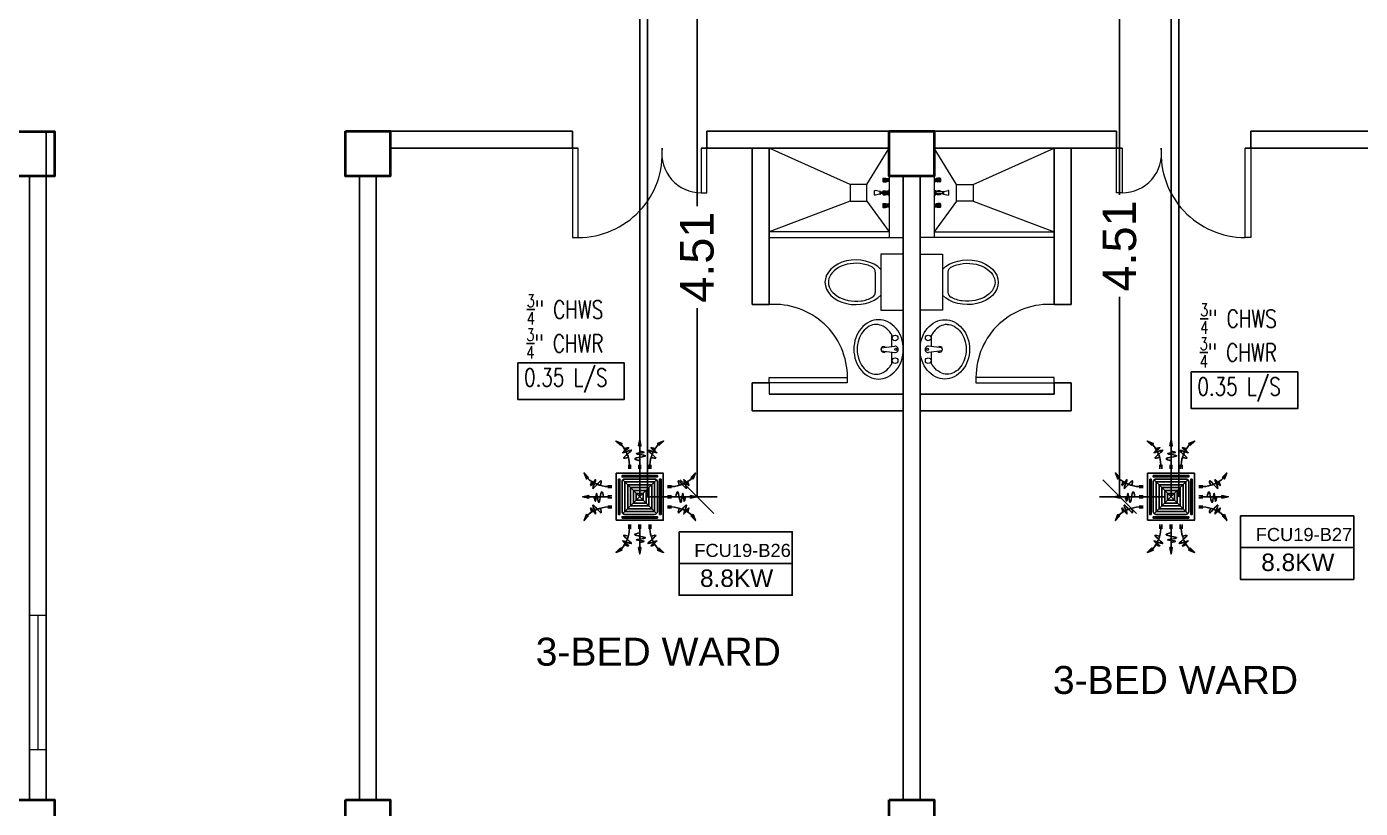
# Model space of a CAD drawing. Header units: millimetres. Extents: x 5 to 430, y 3 to 339.
# Drawn here: x 258.31 to 270.23, y 203.62 to 210.61 of the extents above; entities that cross this region are included whole.
import ezdxf

# ---------------------------------------------------------------- set-up
doc = ezdxf.new("R2010")
doc.units = ezdxf.units.MM
doc.header["$MEASUREMENT"] = 0
for name, color, linetype in [('AIR', 7, 'Continuous'), ('fcu line', 7, 'Continuous'), ('fcu return', 7, 'Continuous'), ('label', 7, 'Continuous'), ('Legends', 7, 'Continuous'), ('pipe label', 7, 'Continuous')]:
    doc.layers.add(name, color=color, linetype=linetype)
doc.styles.add('Arch-Dim', font='simplex.shx', dxfattribs={"width": 0.75})
doc.styles.get("Standard").update_dxf_attribs({"font": 'arial.ttf'})
doc.styles.add('SWISSLT175', font='swissl.ttf', dxfattribs={"height": 0.175})
doc.dimstyles.new('Copy of dimension', dxfattribs={"dimtxt": 0.3, "dimasz": 0.3, "dimexe": 0.18, "dimexo": 0.0625, "dimgap": 0.09, "dimtad": 0, "dimzin": 0, "dimdsep": 46, "dimtxsty": 'Standard', "dimblk": 'OBLIQUE', "dimcen": 0.09, "dimclrd": 256, "dimclre": 256, "dimclrt": 256, "dimadec": 0, "dimazin": 0, "dimtfac": 1, "dimtofl": 0, "dimtmove": 0, "dimatfit": 3, "dimldrblk": 'OBLIQUE', "dimfxl": 1, "dimtolj": 1, "dimtzin": 0, "dimarcsym": 0})

# ---------------------------------------------------------------- blocks, each defined once
blk = doc.blocks.new('FCU-13000P (CASSETTE SPLIT)')
at = {"layer": 'AIR', "ltscale": 3}
for p, q in [((0, 0.523), (0, 1)), ((-0.193, 0.558), (-0.193, 0.487)), ((-0.162, 0.558), (-0.162, 0.487)), ((-0.016, 0.558), (-0.016, 0.487)), ((0.016, 0.558), (0.016, 0.487)), ((0.162, 0.558), (0.162, 0.487)), ((0.193, 0.558), (0.193, 0.487)), ((-0.523, 0), (-1, 0)), ((-0.558, 0.193), (-0.487, 0.193)), ((-0.558, 0.162), (-0.487, 0.162)), ((-0.558, 0.016), (-0.487, 0.016)), ((0.558, 0.193), (0.487, 0.193)), ((0.558, 0.162), (0.487, 0.162)), ((0.558, 0.016), (0.487, 0.016)), ((0.523, 0), (1, 0)), ((-0.558, -0.016), (-0.487, -0.016)), ((-0.558, -0.162), (-0.487, -0.162)), ((-0.558, -0.193), (-0.487, -0.193)), ((0.558, -0.016), (0.487, -0.016)), ((0.558, -0.162), (0.487, -0.162)), ((0.558, -0.193), (0.487, -0.193)), ((-0.193, -0.558), (-0.193, -0.487)), ((-0.162, -0.558), (-0.162, -0.487)), ((-0.016, -0.558), (-0.016, -0.487)), ((0, -0.523), (0, -1)), ((0.016, -0.558), (0.016, -0.487)), ((0.162, -0.558), (0.162, -0.487)), ((0.193, -0.558), (0.193, -0.487))]:
    blk.add_line(p, q, dxfattribs=at)
at = {"layer": 'AIR'}
for p, q in [((0.295, -0.295), (-0.295, 0.295)), ((0.295, 0.295), (-0.295, -0.295))]:
    blk.add_line(p, q, dxfattribs=at)
at = {"layer": 'AIR', "ltscale": 3}
for points in [[(-0.335, 0.895), (-0.311, 0.932), (-0.416, 0.973)], [(-0.022, 0.89), (0.022, 0.89), (0, 1)], [(0.335, 0.895), (0.311, 0.932), (0.416, 0.973)], [(-0.895, 0.335), (-0.932, 0.311), (-0.973, 0.416)], [(0.895, 0.335), (0.932, 0.311), (0.973, 0.416)], [(-0.89, 0.022), (-0.89, -0.022), (-1, 0)], [(0.89, 0.022), (0.89, -0.022), (1, 0)], [(-0.895, -0.335), (-0.932, -0.311), (-0.973, -0.416)], [(0.895, -0.335), (0.932, -0.311), (0.973, -0.416)], [(-0.335, -0.895), (-0.311, -0.932), (-0.416, -0.973)], [(-0.022, -0.89), (0.022, -0.89), (0, -1)], [(0.335, -0.895), (0.311, -0.932), (0.416, -0.973)]]:
    blk.add_lwpolyline(points, close=True, dxfattribs=at)
at = {"layer": 'AIR'}
for points in [[(-0.323, 0.914, -0.171809), (-0.178, 0.558), (-0.178, 0.522)], [(0.323, 0.914, 0.171809), (0.178, 0.558), (0.178, 0.522)], [(-0.914, 0.323, 0.171809), (-0.558, 0.178), (-0.522, 0.178)], [(0.914, 0.323, -0.171809), (0.558, 0.178), (0.522, 0.178)], [(-0.914, -0.323, -0.171809), (-0.558, -0.178), (-0.522, -0.178)], [(0.914, -0.323, 0.171809), (0.558, -0.178), (0.522, -0.178)], [(-0.323, -0.914, 0.171809), (-0.178, -0.558), (-0.178, -0.522)], [(0.323, -0.914, -0.171809), (0.178, -0.558), (0.178, -0.522)]]:
    blk.add_lwpolyline(points, format="xyb", dxfattribs=at)
for points in [[(-0.41, -0.41), (0.41, -0.41), (0.41, 0.41), (-0.41, 0.41)], [(-0.373, 0.31), (-0.348, 0.31), (-0.348, -0.31), (-0.373, -0.31)], [(-0.31, 0.372), (0.31, 0.372), (0.31, 0.348), (-0.31, 0.348)], [(-0.26, -0.26), (0.26, -0.26), (0.26, 0.26), (-0.26, 0.26)], [(0.372, 0.31), (0.348, 0.31), (0.348, -0.31), (0.372, -0.31)], [(-0.21, -0.21), (0.21, -0.21), (0.21, 0.21), (-0.21, 0.21)], [(-0.16, -0.16), (0.16, -0.16), (0.16, 0.16), (-0.16, 0.16)], [(-0.11, -0.11), (0.11, -0.11), (0.11, 0.11), (-0.11, 0.11)], [(-0.06, -0.06), (0.06, -0.06), (0.06, 0.06), (-0.06, 0.06)], [(-0.31, -0.373), (0.31, -0.373), (0.31, -0.348), (-0.31, -0.348)]]:
    blk.add_lwpolyline(points, close=True, dxfattribs=at)
blk.add_lwpolyline([(-0.26, -0.31), (0.26, -0.31, 0.414214), (0.31, -0.26), (0.31, 0.26, 0.414214), (0.26, 0.31), (-0.26, 0.31, 0.414214), (-0.31, 0.26), (-0.31, -0.26, 0.414214)], format="xyb", close=True, dxfattribs=at)
at = {"layer": 'AIR', "ltscale": 3}
for points in [[(-0.268, 0.84), (-0.231, 0.852), (-0.134, 0.882), (-0.422, 0.704), (0.005, 0.903), (-0.358, 0.645), (-0.239, 0.678), (-0.199, 0.69)], [(0.268, 0.84), (0.231, 0.852), (0.134, 0.882), (0.422, 0.704), (-0.005, 0.903), (0.358, 0.645), (0.239, 0.678), (0.199, 0.69)], [(-0.84, 0.268), (-0.852, 0.231), (-0.882, 0.134), (-0.704, 0.422), (-0.903, -0.005), (-0.645, 0.358), (-0.678, 0.239), (-0.69, 0.199)], [(0.84, 0.268), (0.852, 0.231), (0.882, 0.134), (0.704, 0.422), (0.903, -0.005), (0.645, 0.358), (0.678, 0.239), (0.69, 0.199)], [(-0.84, -0.268), (-0.852, -0.231), (-0.882, -0.134), (-0.704, -0.422), (-0.903, 0.005), (-0.645, -0.358), (-0.678, -0.239), (-0.69, -0.199)], [(0.84, -0.268), (0.852, -0.231), (0.882, -0.134), (0.704, -0.422), (0.903, 0.005), (0.645, -0.358), (0.678, -0.239), (0.69, -0.199)], [(-0.268, -0.84), (-0.231, -0.852), (-0.134, -0.882), (-0.422, -0.704), (0.005, -0.903), (-0.358, -0.645), (-0.239, -0.678), (-0.199, -0.69)], [(0.268, -0.84), (0.231, -0.852), (0.134, -0.882), (0.422, -0.704), (-0.005, -0.903), (0.358, -0.645), (0.239, -0.678), (0.199, -0.69)]]:
    blk.add_open_spline(points, degree=3, knots=[0.0032834, 0.0032834, 0.0032834, 0.0032834, 0.0712567, 0.1924075, 0.3347111, 0.5062145, 0.5813292, 0.5813292, 0.5813292, 0.5813292], dxfattribs=at)
for points in [[(0, 0.8), (0.077, 0.776), (-0.058, 0.755), (0.098, 0.718), (-0.087, 0.663), (0, 0.631)], [(-0.8, 0), (-0.776, -0.077), (-0.755, 0.058), (-0.718, -0.098), (-0.663, 0.087), (-0.631, 0)], [(0.8, 0), (0.776, -0.077), (0.755, 0.058), (0.718, -0.098), (0.663, 0.087), (0.631, 0)], [(0, -0.8), (0.077, -0.776), (-0.058, -0.755), (0.098, -0.718), (-0.087, -0.663), (0, -0.631)]]:
    blk.add_spline(points, degree=3, dxfattribs=at)
for points in [[(-0.416, 0.973), (-0.335, 0.895), (-0.311, 0.932)], [(0, 1), (-0.022, 0.89), (0.022, 0.89)], [(0.416, 0.973), (0.335, 0.895), (0.311, 0.932)], [(-0.973, 0.416), (-0.895, 0.335), (-0.932, 0.311)], [(0.973, 0.416), (0.895, 0.335), (0.932, 0.311)], [(-1, 0), (-0.89, 0.022), (-0.89, -0.022)], [(1, 0), (0.89, 0.022), (0.89, -0.022)], [(-0.973, -0.416), (-0.895, -0.335), (-0.932, -0.311)], [(0.973, -0.416), (0.895, -0.335), (0.932, -0.311)], [(-0.416, -0.973), (-0.335, -0.895), (-0.311, -0.932)], [(0, -1), (-0.022, -0.89), (0.022, -0.89)], [(0.416, -0.973), (0.335, -0.895), (0.311, -0.932)]]:
    blk.add_solid(points, dxfattribs=at)
blk = doc.blocks.new('_Oblique')
at = {"color": 0, "linetype": 'ByBlock', "lineweight": -2}
blk.add_line((-0.5, -0.5), (0.5, 0.5), dxfattribs=at)
blk = doc.blocks.new('*D411')
at = {"layer": 'Defpoints', "color": 0, "transparency": 16777216}
for p in [(263.787, 210.919), (263.787, 206.404), (264.299, 206.404)]:
    blk.add_point(p, dxfattribs=at)
at = {"layer": 'Legends', "lineweight": -2, "transparency": 16777216}
for p, q in [((263.85, 210.919), (264.479, 210.919)), ((264.299, 210.919), (264.299, 209.003)), ((264.299, 206.404), (264.299, 208.09)), ((263.85, 206.404), (264.479, 206.404))]:
    blk.add_line(p, q, dxfattribs=at)
at = {"layer": 'Legends', "lineweight": -2, "transparency": 16777216, "xscale": 0.3, "yscale": 0.3, "zscale": 0.3}
for p, rotation in [((264.299, 210.919), 90), ((264.299, 206.404), 270)]:
    blk.add_blockref('_Oblique', p, dxfattribs=dict(at, rotation=rotation))
at = {"layer": 'Legends', "transparency": 16777216, "insert": (264.299, 208.546), "char_height": 0.3, "attachment_point": 5, "rotation": 90}
blk.add_mtext('\\A1;4.51', dxfattribs=at)
blk = doc.blocks.new('*D355')
at = {"layer": 'Defpoints', "color": 0, "transparency": 16777216}
for p in [(268.537, 210.919), (268.077, 206.404), (268.537, 206.404)]:
    blk.add_point(p, dxfattribs=at)
at = {"layer": 'Legends', "lineweight": -2, "transparency": 16777216}
for p, q in [((268.474, 210.919), (267.897, 210.919)), ((268.077, 210.919), (268.077, 209.104)), ((268.077, 206.404), (268.077, 208.191)), ((268.474, 206.404), (267.897, 206.404))]:
    blk.add_line(p, q, dxfattribs=at)
at = {"layer": 'Legends', "lineweight": -2, "transparency": 16777216, "xscale": 0.3, "yscale": 0.3, "zscale": 0.3}
for p, rotation in [((268.077, 210.919), 90), ((268.077, 206.404), 270)]:
    blk.add_blockref('_Oblique', p, dxfattribs=dict(at, rotation=rotation))
at = {"layer": 'Legends', "transparency": 16777216, "insert": (268.077, 208.647), "char_height": 0.3, "attachment_point": 5, "rotation": 90}
blk.add_mtext('\\A1;4.51', dxfattribs=at)

msp = doc.modelspace()

# ---------------------------------------------------------------- linework, layer by layer
at = {"color": 8, "linetype": 'ByBlock', "lineweight": 25}
for p, q in [((258.481, 203.695), (258.481, 209.67)), ((258.331, 203.693), (258.331, 209.27))]:
    msp.add_line(p, q, dxfattribs=at)
at = {"color": 8, "lineweight": 25}
for p, q in [((263.187, 209.672), (261.556, 209.672)), ((263.187, 209.522), (263.187, 209.672)), ((268.05, 209.672), (264.387, 209.672)), ((264.387, 209.522), (264.387, 209.672)), ((268.05, 209.522), (268.05, 209.672)), ((270.881, 209.672), (269.25, 209.672)), ((269.25, 209.522), (269.25, 209.672)), ((263.237, 209.522), (261.556, 209.522)), ((266.018, 209.522), (264.337, 209.522)), ((268.1, 209.522), (266.418, 209.522)), ((270.881, 209.522), (269.2, 209.522)), ((261.281, 209.272), (261.281, 203.695)), ((261.431, 209.272), (261.431, 203.695)), ((266.143, 209.272), (266.143, 203.695)), ((266.293, 209.272), (266.293, 203.695)), ((266.143, 207.137), (266.143, 209.087))]:
    msp.add_line(p, q, dxfattribs=at)
at = {"color": 8, "lineweight": 25, "ltscale": 0.3}
for p, q in [((264.793, 209.522), (264.793, 208.122)), ((264.943, 209.522), (264.943, 208.122)), ((267.493, 209.522), (267.493, 208.122)), ((267.643, 209.522), (267.643, 208.122)), ((264.943, 208.122), (264.793, 208.122)), ((267.493, 208.122), (267.643, 208.122)), ((264.793, 207.422), (264.793, 207.172)), ((264.943, 207.422), (264.793, 207.422)), ((267.493, 207.422), (267.493, 207.322)), ((267.493, 207.422), (267.643, 207.422)), ((267.643, 207.422), (267.643, 207.172)), ((266.143, 207.322), (264.943, 207.322)), ((266.293, 207.322), (267.493, 207.322)), ((266.143, 207.172), (264.793, 207.172)), ((266.293, 207.172), (267.643, 207.172))]:
    msp.add_line(p, q, dxfattribs=at)
at = {"color": 8, "lineweight": 9}
for p, q in [((266.018, 209.522), (264.943, 209.522)), ((266.018, 209.522), (266.018, 208.722)), ((266.418, 209.522), (266.418, 208.722)), ((265.887, 209.103), (265.887, 209.142)), ((265.933, 209.134), (265.891, 209.143)), ((265.96, 209.249), (265.96, 209.223)), ((265.96, 209.249), (265.961, 209.249)), ((265.96, 209.223), (265.961, 209.223)), ((265.961, 209.249), (265.963, 209.252)), ((265.961, 209.249), (265.961, 209.223)), ((265.961, 209.223), (265.963, 209.219)), ((265.961, 209.135), (265.963, 209.139)), ((265.963, 209.252), (265.963, 209.219)), ((265.963, 209.252), (265.985, 209.252)), ((265.963, 209.219), (265.985, 209.219)), ((265.963, 209.139), (265.963, 209.13)), ((265.963, 209.139), (265.985, 209.139)), ((265.972, 209.249), (265.984, 209.249)), ((265.972, 209.242), (265.984, 209.242)), ((265.972, 209.23), (265.984, 209.23)), ((265.972, 209.223), (265.984, 209.223)), ((265.985, 209.252), (265.989, 209.25)), ((265.985, 209.249), (265.985, 209.242)), ((265.985, 209.223), (265.985, 209.23)), ((265.985, 209.219), (265.989, 209.221)), ((265.985, 209.139), (265.989, 209.137)), ((265.991, 209.25), (265.997, 209.25)), ((265.991, 209.222), (265.997, 209.222)), ((265.997, 209.25), (265.999, 209.249)), ((265.997, 209.25), (265.997, 209.222)), ((265.997, 209.222), (265.999, 209.223)), ((265.999, 209.249), (265.999, 209.223)), ((266.011, 209.247), (265.999, 209.247)), ((266.011, 209.224), (265.999, 209.224)), ((266.003, 209.105), (266.003, 209.14)), ((266.003, 209.14), (266.013, 209.14)), ((266.018, 209.253), (266.011, 209.249)), ((266.011, 209.249), (266.011, 209.222)), ((266.018, 209.219), (266.011, 209.222)), ((266.013, 209.14), (266.018, 209.151)), ((266.013, 209.105), (266.013, 209.14)), ((266.013, 209.14), (266.013, 209.105)), ((266.018, 209.253), (266.018, 209.219)), ((266.018, 209.253), (266.018, 209.219)), ((266.018, 209.253), (266.018, 209.253)), ((266.018, 209.219), (266.018, 209.219)), ((266.018, 209.151), (266.018, 209.093)), ((266.418, 209.253), (266.418, 209.219)), ((266.419, 209.253), (266.418, 209.253)), ((266.419, 209.219), (266.418, 209.219)), ((266.424, 209.14), (266.418, 209.151)), ((266.418, 209.151), (266.418, 209.093)), ((266.419, 209.253), (266.419, 209.219)), ((266.419, 209.253), (266.426, 209.249)), ((266.419, 209.219), (266.426, 209.222)), ((266.424, 209.105), (266.424, 209.14)), ((266.434, 209.14), (266.424, 209.14)), ((266.424, 209.14), (266.424, 209.105)), ((266.426, 209.249), (266.426, 209.222)), ((266.426, 209.247), (266.438, 209.247)), ((266.426, 209.224), (266.438, 209.224)), ((266.434, 209.105), (266.434, 209.14)), ((266.44, 209.25), (266.438, 209.249)), ((266.438, 209.249), (266.438, 209.223)), ((266.44, 209.222), (266.438, 209.223)), ((266.44, 209.25), (266.44, 209.222)), ((266.446, 209.25), (266.44, 209.25)), ((266.446, 209.222), (266.44, 209.222)), ((266.452, 209.252), (266.448, 209.25)), ((266.452, 209.219), (266.448, 209.221)), ((266.452, 209.139), (266.448, 209.137)), ((266.474, 209.252), (266.452, 209.252)), ((266.452, 209.249), (266.452, 209.242)), ((266.452, 209.223), (266.452, 209.23)), ((266.474, 209.219), (266.452, 209.219)), ((266.474, 209.139), (266.452, 209.139)), ((266.465, 209.249), (266.453, 209.249)), ((266.465, 209.242), (266.453, 209.242)), ((266.465, 209.23), (266.453, 209.23)), ((266.465, 209.223), (266.453, 209.223)), ((266.474, 209.252), (266.474, 209.219)), ((266.476, 209.249), (266.474, 209.252)), ((266.476, 209.223), (266.474, 209.219)), ((266.474, 209.139), (266.474, 209.13)), ((266.476, 209.135), (266.474, 209.139)), ((266.476, 209.249), (266.476, 209.223)), ((266.477, 209.249), (266.476, 209.249)), ((266.477, 209.223), (266.476, 209.223)), ((266.477, 209.249), (266.477, 209.223)), ((266.504, 209.134), (266.546, 209.143)), ((266.55, 209.103), (266.55, 209.142)), ((265.933, 209.11), (265.891, 209.101)), ((265.941, 209.134), (265.933, 209.134)), ((265.933, 209.134), (265.933, 209.11)), ((265.933, 209.134), (265.933, 209.11)), ((265.933, 209.11), (265.941, 209.11)), ((265.941, 209.11), (265.941, 209.134)), ((265.941, 209.13), (266.003, 209.13)), ((266.003, 209.115), (265.941, 209.115)), ((265.96, 209.135), (265.96, 209.13)), ((265.96, 209.135), (265.961, 209.135)), ((265.96, 209.115), (265.96, 209.109)), ((265.96, 209.109), (265.961, 209.109)), ((265.96, 209.022), (265.961, 209.022)), ((265.96, 209.022), (265.96, 208.995)), ((265.961, 209.135), (265.961, 209.13)), ((265.961, 209.115), (265.961, 209.109)), ((265.961, 209.109), (265.963, 209.105)), ((265.961, 209.022), (265.963, 209.025)), ((265.961, 209.022), (265.961, 208.995)), ((265.963, 209.115), (265.963, 209.105)), ((265.963, 209.105), (265.985, 209.105)), ((265.963, 209.025), (265.985, 209.025)), ((265.963, 209.025), (265.963, 208.992)), ((265.972, 209.135), (265.984, 209.135)), ((265.972, 209.109), (265.984, 209.109)), ((265.972, 209.022), (265.984, 209.022)), ((265.985, 209.135), (265.985, 209.13)), ((265.985, 209.109), (265.985, 209.115)), ((265.985, 209.105), (265.989, 209.108)), ((265.985, 209.025), (265.989, 209.023)), ((265.985, 209.022), (265.985, 209.014)), ((265.991, 209.136), (265.997, 209.136)), ((265.991, 209.108), (265.997, 209.108)), ((265.991, 209.023), (265.997, 209.023)), ((265.997, 209.136), (265.997, 209.13)), ((265.997, 209.136), (265.999, 209.135)), ((265.997, 209.115), (265.997, 209.108)), ((265.997, 209.108), (265.999, 209.109)), ((265.997, 209.023), (265.997, 208.995)), ((265.997, 209.023), (265.999, 209.022)), ((265.999, 209.135), (265.999, 209.13)), ((266.003, 209.134), (265.999, 209.134)), ((265.999, 209.115), (265.999, 209.109)), ((266.003, 209.111), (265.999, 209.111)), ((265.999, 209.022), (265.999, 208.995)), ((266.011, 209.02), (265.999, 209.02)), ((266.003, 209.13), (266.003, 209.115)), ((266.013, 209.105), (266.003, 209.105)), ((266.018, 209.026), (266.011, 209.022)), ((266.011, 209.022), (266.011, 208.995)), ((266.018, 209.093), (266.013, 209.105)), ((266.018, 209.026), (266.018, 209.026)), ((266.018, 209.026), (266.018, 208.991)), ((266.018, 209.026), (266.018, 208.991)), ((266.418, 209.093), (266.424, 209.105)), ((266.419, 209.026), (266.418, 209.026)), ((266.418, 209.026), (266.418, 208.991)), ((266.419, 209.026), (266.426, 209.022)), ((266.419, 209.026), (266.419, 208.991)), ((266.424, 209.105), (266.434, 209.105)), ((266.426, 209.022), (266.426, 208.995)), ((266.426, 209.02), (266.438, 209.02)), ((266.434, 209.134), (266.438, 209.134)), ((266.496, 209.13), (266.434, 209.13)), ((266.434, 209.13), (266.434, 209.115)), ((266.434, 209.115), (266.496, 209.115)), ((266.434, 209.111), (266.438, 209.111)), ((266.44, 209.136), (266.438, 209.135)), ((266.438, 209.135), (266.438, 209.13)), ((266.438, 209.115), (266.438, 209.109)), ((266.44, 209.108), (266.438, 209.109)), ((266.44, 209.023), (266.438, 209.022)), ((266.438, 209.022), (266.438, 208.995)), ((266.44, 209.136), (266.44, 209.13)), ((266.446, 209.136), (266.44, 209.136)), ((266.44, 209.115), (266.44, 209.108)), ((266.446, 209.108), (266.44, 209.108)), ((266.446, 209.023), (266.44, 209.023)), ((266.44, 209.023), (266.44, 208.995)), ((266.452, 209.105), (266.448, 209.108)), ((266.452, 209.025), (266.448, 209.023)), ((266.452, 209.135), (266.452, 209.13)), ((266.452, 209.109), (266.452, 209.115)), ((266.474, 209.105), (266.452, 209.105)), ((266.474, 209.025), (266.452, 209.025)), ((266.452, 209.022), (266.452, 209.014)), ((266.465, 209.135), (266.453, 209.135)), ((266.465, 209.109), (266.453, 209.109)), ((266.465, 209.022), (266.453, 209.022)), ((266.474, 209.115), (266.474, 209.105)), ((266.476, 209.109), (266.474, 209.105)), ((266.476, 209.022), (266.474, 209.025)), ((266.474, 209.025), (266.474, 208.992)), ((266.476, 209.135), (266.476, 209.13)), ((266.477, 209.135), (266.476, 209.135)), ((266.476, 209.115), (266.476, 209.109)), ((266.477, 209.109), (266.476, 209.109)), ((266.477, 209.022), (266.476, 209.022)), ((266.476, 209.022), (266.476, 208.995)), ((266.477, 209.135), (266.477, 209.13)), ((266.477, 209.115), (266.477, 209.109)), ((266.477, 209.022), (266.477, 208.995)), ((266.496, 209.134), (266.504, 209.134)), ((266.496, 209.11), (266.496, 209.134)), ((266.504, 209.11), (266.496, 209.11)), ((266.504, 209.134), (266.504, 209.11)), ((266.504, 209.134), (266.504, 209.11)), ((266.504, 209.11), (266.546, 209.101)), ((265.96, 208.995), (265.961, 208.995)), ((265.961, 208.995), (265.963, 208.992)), ((265.963, 208.992), (265.985, 208.992)), ((265.972, 209.015), (265.984, 209.015)), ((265.972, 209.002), (265.984, 209.002)), ((265.972, 208.995), (265.984, 208.995)), ((265.985, 208.995), (265.985, 209.003)), ((265.985, 208.992), (265.989, 208.994)), ((265.991, 208.995), (265.997, 208.995)), ((265.997, 208.995), (265.999, 208.995)), ((266.011, 208.997), (265.999, 208.997)), ((266.018, 208.991), (266.011, 208.995)), ((266.018, 208.991), (266.018, 208.991)), ((266.419, 208.991), (266.418, 208.991)), ((266.419, 208.991), (266.426, 208.995)), ((266.426, 208.997), (266.438, 208.997)), ((266.44, 208.995), (266.438, 208.995)), ((266.446, 208.995), (266.44, 208.995)), ((266.452, 208.992), (266.448, 208.994)), ((266.452, 208.995), (266.452, 209.003)), ((266.474, 208.992), (266.452, 208.992)), ((266.465, 209.015), (266.453, 209.015)), ((266.465, 209.002), (266.453, 209.002)), ((266.465, 208.995), (266.453, 208.995)), ((266.476, 208.995), (266.474, 208.992)), ((266.477, 208.995), (266.476, 208.995)), ((266.143, 208.572), (265.943, 208.572)), ((265.943, 208.572), (265.943, 208.072)), ((266.143, 208.072), (266.143, 208.572)), ((266.293, 208.572), (266.493, 208.572)), ((266.293, 208.072), (266.293, 208.572)), ((266.493, 208.572), (266.493, 208.072)), ((265.893, 208.413), (265.893, 208.232)), ((266.543, 208.413), (266.543, 208.232)), ((265.943, 208.072), (266.143, 208.072)), ((266.493, 208.072), (266.293, 208.072)), ((266.041, 207.747), (266.041, 207.849)), ((266.395, 207.747), (266.395, 207.849)), ((265.946, 207.737), (266.067, 207.75)), ((265.946, 207.708), (266.067, 207.694)), ((266.491, 207.737), (266.369, 207.75)), ((266.491, 207.708), (266.369, 207.694))]:
    msp.add_line(p, q, dxfattribs=at)
at = {"color": 8, "lineweight": 9, "ltscale": 0.3}
for p, q in [((265.668, 209.197), (264.943, 209.522)), ((265.818, 209.197), (266.018, 209.522)), ((266.618, 209.197), (266.418, 209.522)), ((266.768, 209.197), (267.493, 209.522)), ((265.668, 209.047), (264.943, 208.772)), ((265.818, 209.047), (266.018, 208.772)), ((266.618, 209.047), (266.418, 208.772)), ((266.768, 209.047), (267.493, 208.772))]:
    msp.add_line(p, q, dxfattribs=at)
at = {"color": 8, "lineweight": 13, "ltscale": 0.3}
msp.add_line((264.943, 207.422), (264.943, 207.322), dxfattribs=at)
at = {"color": 8, "linetype": 'ByBlock', "lineweight": 9}
for p, q in [((258.481, 205.343), (258.331, 205.343)), ((258.406, 205.343), (258.406, 204.143)), ((258.481, 204.143), (258.481, 205.343)), ((258.331, 204.143), (258.481, 204.143))]:
    msp.add_line(p, q, dxfattribs=at)
at = {"color": 8, "linetype": 'ByBlock', "lineweight": 35}
for points in [[(258.156, 209.67), (258.556, 209.67), (258.556, 209.27), (258.156, 209.27)], [(258.156, 203.695), (258.556, 203.695), (258.556, 203.295), (258.156, 203.295)]]:
    msp.add_lwpolyline(points, close=True, dxfattribs=at)
at = {"color": 8, "lineweight": 35}
for points in [[(261.156, 209.672), (261.556, 209.672), (261.556, 209.272), (261.156, 209.272)], [(266.018, 209.672), (266.418, 209.672), (266.418, 209.272), (266.018, 209.272)], [(261.156, 203.695), (261.556, 203.695), (261.556, 203.295), (261.156, 203.295)], [(266.018, 203.695), (266.418, 203.695), (266.418, 203.295), (266.018, 203.295)]]:
    msp.add_lwpolyline(points, close=True, dxfattribs=at)
at = {"color": 8, "lineweight": 13, "ltscale": 0.03}
for points in [[(263.237, 209.522), (263.187, 209.522), (263.187, 208.722), (263.237, 208.722)], [(264.387, 209.522), (264.337, 209.522), (264.337, 209.122), (264.387, 209.122)], [(268.05, 209.522), (268.1, 209.522), (268.1, 209.122), (268.05, 209.122)], [(269.2, 209.522), (269.25, 209.522), (269.25, 208.722), (269.2, 208.722)], [(264.943, 207.422), (264.943, 207.472), (265.643, 207.472), (265.643, 207.422)], [(267.493, 207.422), (267.493, 207.472), (266.793, 207.472), (266.793, 207.422)]]:
    msp.add_lwpolyline(points, close=True, dxfattribs=at)
at = {"color": 8, "lineweight": 9, "ltscale": 0.03}
for points in [[(265.818, 209.047), (265.818, 209.197), (265.668, 209.197), (265.668, 209.047)], [(266.618, 209.047), (266.618, 209.197), (266.768, 209.197), (266.768, 209.047)]]:
    msp.add_lwpolyline(points, close=True, dxfattribs=at)
at = {"color": 8, "lineweight": 9, "ltscale": 0.3}
for points in [[(266.018, 208.772), (264.943, 208.772), (264.943, 208.722), (266.143, 208.722), (266.143, 208.722)], [(266.418, 208.772), (267.493, 208.772), (267.493, 208.722), (266.293, 208.722), (266.293, 208.722)]]:
    msp.add_lwpolyline(points, dxfattribs=at)
at = {"color": 8, "lineweight": 9}
for points in [[(265.922, 207.987, 0.11576), (265.84, 207.968, 0.104047), (265.766, 207.91, 0.090875), (265.719, 207.826, 0.083344), (265.701, 207.722, 0.083344), (265.719, 207.619, 0.090875), (265.766, 207.535, 0.104047), (265.84, 207.477, 0.11576), (265.922, 207.457, 0.11576), (266.005, 207.477, 0.104047), (266.079, 207.535, 0.090875), (266.126, 207.619, 0.083344), (266.143, 207.722, 0.083344), (266.126, 207.826, 0.090875), (266.079, 207.91, 0.104047), (266.005, 207.968, 0.11576)], [(266.514, 207.987, -0.11576), (266.597, 207.968, -0.104047), (266.671, 207.91, -0.090875), (266.718, 207.826, -0.083344), (266.735, 207.722, -0.083344), (266.718, 207.619, -0.090875), (266.671, 207.535, -0.104047), (266.597, 207.477, -0.11576), (266.514, 207.457, -0.11576), (266.432, 207.477, -0.104047), (266.358, 207.535, -0.090875), (266.311, 207.619, -0.083344), (266.293, 207.722, -0.083344), (266.311, 207.826, -0.090875), (266.358, 207.91, -0.104047), (266.432, 207.968, -0.11576)]]:
    msp.add_lwpolyline(points, format="xyb", close=True, dxfattribs=at)
for points in [[(265.901, 207.945, 0.124838), (265.839, 207.929, 0.105788), (265.781, 207.879, 0.086697), (265.745, 207.81, 0.076776), (265.731, 207.722, 0.076776), (265.745, 207.635, 0.086697), (265.781, 207.565, 0.105788), (265.839, 207.516, 0.124838), (265.901, 207.5, 0.124838), (265.964, 207.516, 0.105788), (266.022, 207.565, 0.040067), (266.041, 207.596), (266.041, 207.698, 0.040067)], [(266.535, 207.945, -0.124838), (266.598, 207.929, -0.105788), (266.656, 207.879, -0.086697), (266.692, 207.81, -0.076776), (266.705, 207.722, -0.076776), (266.692, 207.635, -0.086697), (266.656, 207.565, -0.105788), (266.598, 207.516, -0.124838), (266.535, 207.5, -0.124838), (266.473, 207.516, -0.105788), (266.415, 207.565, -0.040067), (266.395, 207.596), (266.395, 207.698, -0.040067)]]:
    msp.add_lwpolyline(points, format="xyb", dxfattribs=at)
for centre, radius in [((266.07, 207.824), 0.0255), ((266.366, 207.824), 0.0255), ((266.077, 207.722), 0.0095), ((266.36, 207.722), 0.0095), ((266.07, 207.621), 0.0255), ((266.366, 207.621), 0.0255)]:
    msp.add_circle(centre, radius, dxfattribs=at)
at = {"color": 8, "lineweight": 13, "ltscale": 0.03}
for centre, radius, start, end in [((263.237, 209.474), 0.752, 270, 3.6952), ((264.337, 209.475), 0.353, 172.3719, 270), ((268.1, 209.475), 0.353, 270, 7.6281), ((269.2, 209.474), 0.752, 176.3048, 270), ((264.992, 207.472), 0.652, 0, 94.2422), ((267.445, 207.472), 0.652, 85.7578, 180)]:
    msp.add_arc(centre, radius, start, end, dxfattribs=at)
at = {"color": 8, "lineweight": 9}
for centre, radius, start, end in [((265.843, 208.413), 0.05, 0, 61.8499), ((266.593, 208.413), 0.05, 118.1501, 180), ((265.843, 208.232), 0.05, 298.0084, 360), ((266.593, 208.232), 0.05, 180, 241.9916), ((265.901, 207.813), 0.131, 61.5364, 90), ((265.878, 207.769), 0.181, 37.3815, 61.5364), ((265.84, 207.741), 0.228, 28.2037, 37.3815), ((266.597, 207.741), 0.228, 142.6185, 151.7963), ((266.559, 207.769), 0.181, 118.4636, 142.6185), ((266.535, 207.813), 0.131, 90, 118.4636), ((265.968, 207.722), 0.025, 161.3793, 198.6207), ((266.039, 207.722), 0.0948, 171.2026, 188.7974), ((265.968, 207.722), 0.025, 48.7978, 143.6932), ((265.968, 207.722), 0.025, 216.3068, 311.2022), ((266.07, 207.722), 0.028, 263.7545, 96.2455), ((266.366, 207.722), 0.028, 83.7545, 276.2455), ((266.468, 207.722), 0.025, 36.3068, 131.2022), ((266.468, 207.722), 0.025, 228.7978, 323.6932), ((266.398, 207.722), 0.0948, 351.2026, 8.7974), ((266.468, 207.722), 0.025, 341.3793, 18.6207)]:
    msp.add_arc(centre, radius, start, end, dxfattribs=at)
at = {"color": 8, "lineweight": 9, "extrusion": (-2.88216e-41, -4.99074e-41, -1)}
msp.add_ellipse((265.89, 209.139), major_axis=(-0.00268, 0.00268), ratio=1, start_param=6.066732, end_param=7.436794, dxfattribs=at)
at = {"color": 8, "lineweight": 9}
for centre, major_axis, ratio, start_param, end_param in [((265.973, 209.262), (0.00896, 0.00896), 1, 3.15309, 3.864175), ((265.968, 209.236), (0.00268, 0.00268), 1, 1.643677, 3.068487), ((265.973, 209.21), (-0.00896, 0.00896), 1, -0.722807, -0.011722), ((265.973, 209.148), (0.00896, 0.00896), 1, 3.15309, 3.864175), ((265.973, 209.231), (0.00738, 0.00738), 1, 0.858879, 1.643677), ((265.973, 209.24), (-0.00738, 0.00738), 1, 1.497691, 2.282489), ((265.984, 209.253), (-0.00268, 0.00268), 1, 2.356082, 2.983721), ((265.984, 209.238), (0.00268, 0.00268), 1, 0.157647, 0.785286), ((265.984, 209.234), (0.00268, 0.00268), 1, 3.926878, 4.554518), ((265.984, 209.219), (-0.00268, 0.00268), 1, -1.41315, -0.785511), ((265.978, 209.264), (-0.0118, 0.0118), 1, 2.876824, 3.009049), ((265.979, 209.231), (-0.00887, 0.00887), 1, 4.509022, 4.870036), ((265.979, 209.241), (-0.00887, 0.00887), 1, 2.983721, 3.344735), ((265.978, 209.208), (0.0118, 0.0118), 1, 0.132318, 0.264544), ((265.991, 209.254), (-0.00268, 0.00268), 1, 1.862141, 2.356082), ((265.986, 209.236), (0.00268, 0.00268), 1, 4.915531, 6.079819), ((265.991, 209.218), (-0.00268, 0.00268), 1, -0.785511, -0.291569), ((266.547, 209.139), (-0.00268, -0.00268), 1, 2.92514, 4.295202), ((265.89, 209.105), (-0.00268, 0.00268), 1, 1.354119, 2.724181), ((265.973, 209.096), (0.00896, 0.00896), 1, 0.847989, 1.559075), ((265.973, 209.034), (0.00896, 0.00896), 1, 3.15309, 3.864175), ((265.984, 209.139), (0.00268, 0.00268), 1, 3.926878, 4.554518), ((265.984, 209.105), (0.00268, 0.00268), 1, 0.157647, 0.785286), ((265.984, 209.025), (-0.00268, 0.00268), 1, 2.356082, 2.983721), ((265.978, 209.15), (-0.0118, 0.0118), 1, 2.876824, 3.009049), ((265.978, 209.094), (-0.0118, 0.0118), 1, -1.438478, -1.306252), ((265.978, 209.037), (0.0118, 0.0118), 1, 4.44762, 4.579846), ((265.991, 209.14), (0.00268, 0.00268), 1, 3.432937, 3.926878), ((265.991, 209.104), (0.00268, 0.00268), 1, 0.785286, 1.279227), ((265.991, 209.026), (-0.00268, 0.00268), 1, 1.862141, 2.356082), ((265.968, 209.009), (0.00268, 0.00268), 1, 1.643677, 3.068487), ((265.973, 208.983), (-0.00896, 0.00896), 1, -0.722807, -0.011722), ((265.973, 209.004), (0.00738, 0.00738), 1, 0.858879, 1.643677), ((265.973, 209.013), (-0.00738, 0.00738), 1, 1.497691, 2.282489), ((265.984, 209.011), (0.00268, 0.00268), 1, 0.157647, 0.785286), ((265.984, 209.006), (0.00268, 0.00268), 1, 3.926878, 4.554518), ((265.984, 208.992), (-0.00268, 0.00268), 1, -1.41315, -0.785511), ((265.979, 209.004), (-0.00887, 0.00887), 1, 4.509022, 4.870036), ((265.979, 209.013), (-0.00887, 0.00887), 1, 2.983721, 3.344735), ((265.978, 208.98), (0.0118, 0.0118), 1, 0.132318, 0.264544), ((265.986, 209.009), (0.00268, 0.00268), 1, 4.915531, 6.079819), ((265.991, 208.991), (-0.00268, 0.00268), 1, -0.785511, -0.291569), ((265.718, 208.322), (0.275, 0), 0.727273, 0.612555, 5.670631)]:
    msp.add_ellipse(centre, major_axis=major_axis, ratio=ratio, start_param=start_param, end_param=end_param, dxfattribs=at)
at = {"color": 8, "lineweight": 9, "extrusion": (2.88216e-41, -4.99074e-41, -1)}
for centre, major_axis, start_param, end_param in [((266.446, 209.254), (0.00268, -0.00268), 0.291344, 0.785286), ((266.446, 209.218), (0.00268, -0.00268), 3.926878, 4.42082), ((266.451, 209.236), (-0.00268, -0.00268), 0.203142, 1.36743), ((266.458, 209.231), (-0.00887, -0.00887), 1.36743, 1.728443), ((266.458, 209.241), (0.00887, -0.00887), 1.412925, 1.773938), ((266.459, 209.264), (-0.0118, -0.0118), -0.264769, -0.132543), ((266.459, 209.208), (-0.0118, -0.0118), 1.703115, 1.83534), ((266.453, 209.253), (-0.00268, -0.00268), -0.785511, -0.157871), ((266.453, 209.238), (0.00268, -0.00268), 3.299239, 3.926878), ((266.453, 209.234), (0.00268, -0.00268), 0.785286, 1.412925), ((266.453, 209.219), (0.00268, -0.00268), 3.299239, 3.926878), ((266.464, 209.262), (-0.00896, -0.00896), -1.559299, -0.848214), ((266.464, 209.231), (0.00738, -0.00738), 4.000472, 4.78527), ((266.464, 209.24), (-0.00738, -0.00738), 4.639283, 5.424081), ((266.464, 209.21), (0.00896, -0.00896), 3.989582, 4.700667), ((266.464, 209.148), (0.00896, -0.00896), 0.011497, 0.722582), ((266.469, 209.236), (0.00268, -0.00268), 4.78527, 6.21008), ((266.446, 209.14), (-0.00268, -0.00268), -1.279452, -0.785511), ((266.446, 209.104), (0.00268, -0.00268), 3.926878, 4.42082), ((266.446, 209.026), (-0.00268, -0.00268), -1.279452, -0.785511), ((266.459, 209.15), (0.0118, -0.0118), 1.306028, 1.438253), ((266.459, 209.094), (0.0118, -0.0118), 3.273911, 3.406137), ((266.459, 209.037), (-0.0118, -0.0118), -0.264769, -0.132543), ((266.453, 209.139), (-0.00268, -0.00268), -0.785511, -0.157871), ((266.453, 209.105), (0.00268, -0.00268), 3.299239, 3.926878), ((266.453, 209.025), (0.00268, -0.00268), 0.785286, 1.412925), ((266.464, 209.096), (-0.00896, -0.00896), 2.418785, 3.129871), ((266.464, 209.034), (-0.00896, -0.00896), -1.559299, -0.848214), ((266.547, 209.105), (0.00268, -0.00268), 6.066508, 7.43657), ((266.446, 208.991), (-0.00268, -0.00268), 2.356082, 2.850023), ((266.451, 209.009), (-0.00268, -0.00268), 0.203142, 1.36743), ((266.458, 209.004), (0.00887, -0.00887), 2.938226, 3.299239), ((266.458, 209.013), (-0.00887, -0.00887), -0.157871, 0.203142), ((266.459, 208.98), (-0.0118, -0.0118), 1.703115, 1.83534), ((266.453, 209.011), (0.00268, -0.00268), 3.299239, 3.926878), ((266.453, 209.006), (0.00268, -0.00268), 0.785286, 1.412925), ((266.453, 208.992), (-0.00268, -0.00268), 1.728443, 2.356082), ((266.464, 209.004), (0.00738, -0.00738), 4.000472, 4.78527), ((266.464, 209.013), (0.00738, -0.00738), 6.21008, 6.994878), ((266.464, 208.983), (-0.00896, -0.00896), 2.418785, 3.129871), ((266.469, 209.009), (-0.00268, -0.00268), 3.214474, 4.639283)]:
    msp.add_ellipse(centre, major_axis=major_axis, ratio=1, start_param=start_param, end_param=end_param, dxfattribs=at)
at = {"color": 8, "lineweight": 9, "extrusion": (0, 0, -1)}
msp.add_ellipse((266.718, 208.322), major_axis=(-0.275, 0), ratio=0.727273, start_param=0.612555, end_param=5.670631, dxfattribs=at)
at = {"color": 8, "lineweight": 9}
for points in [[(265.867, 208.457), (265.851, 208.466), (265.833, 208.473), (265.741, 208.5), (265.654, 208.495), (265.523, 208.437), (265.481, 208.387), (265.468, 208.289), (265.494, 208.237), (265.605, 208.163), (265.689, 208.145), (265.802, 208.16), (265.837, 208.172), (265.867, 208.188)], [(266.57, 208.457), (266.586, 208.466), (266.604, 208.473), (266.695, 208.5), (266.783, 208.495), (266.914, 208.437), (266.956, 208.387), (266.969, 208.289), (266.943, 208.237), (266.832, 208.163), (266.748, 208.145), (266.634, 208.16), (266.6, 208.172), (266.57, 208.188)]]:
    msp.add_open_spline(points, degree=3, knots=[0.937253, 0.937253, 0.937253, 0.937253, 1.185372, 1.185372, 2.113864, 2.113864, 3.042356, 3.042356, 3.970847, 3.970847, 4.899339, 4.899339, 5.346062, 5.346062, 5.346062, 5.346062], dxfattribs=at)
at = {"layer": 'fcu line', "linetype": 'Continuous'}
for p, q in [((263.787, 206.404), (263.787, 210.919)), ((268.537, 206.404), (268.537, 210.919))]:
    msp.add_line(p, q, dxfattribs=at)
at = {"layer": 'fcu return', "linetype": 'Continuous'}
for p, q in [((263.857, 206.404), (263.857, 210.849)), ((268.607, 206.404), (268.607, 210.849))]:
    msp.add_line(p, q, dxfattribs=at)
at = {"layer": 'Legends', "linetype": 'Continuous', "lineweight": 25}
for p, q in [((269.157, 205.949), (270.17, 205.949)), ((264.139, 205.807), (265.151, 205.807))]:
    msp.add_line(p, q, dxfattribs=at)
at = {"layer": 'Legends'}
for points in [[(269.157, 206.233), (270.17, 206.233), (270.17, 205.665), (269.157, 205.665)], [(264.139, 206.091), (265.151, 206.091), (265.151, 205.524), (264.139, 205.524)]]:
    msp.add_lwpolyline(points, close=True, dxfattribs=at)
at = {"layer": 'pipe label', "color": 7, "linetype": 'Continuous', "lineweight": 25}
for points in [[(262.698, 207.601), (263.649, 207.601), (263.649, 207.274), (262.698, 207.274)], [(268.718, 207.52), (269.67, 207.52), (269.67, 207.193), (268.718, 207.193)]]:
    msp.add_lwpolyline(points, close=True, dxfattribs=at)

# ---------------------------------------------------------------- block references
at = {"layer": 'AIR', "xscale": 0.5113536813550488, "yscale": 0.5113536813550488, "zscale": 0.5113536813550488}
for p in [(263.787, 206.404), (268.537, 206.404)]:
    msp.add_blockref('FCU-13000P (CASSETTE SPLIT)', p, dxfattribs=at)

# ---------------------------------------------------------------- texts
at = {"layer": 'label', "color": 8, "lineweight": 9, "ltscale": 0.4, "char_height": 0.25, "attachment_point": 5, "line_spacing_factor": 0.8, "style": 'SWISSLT175'}
for insert in [(263.953, 205.017), (268.577, 204.764)]:
    msp.add_mtext('3-BED WARD', dxfattribs=dict(at, insert=insert))
at = {"layer": 'Legends', "linetype": 'Continuous', "lineweight": 25, "attachment_point": 1}
for s, width, insert, char_height in [('FCU19-B27', 0.44811, (269.294, 206.125), 0.117), ('FCU19-B26', 0.44811, (264.275, 205.983), 0.117), ('8.8KW', 0.23674, (269.344, 205.896), 0.156), ('8.8KW', 0.23674, (264.326, 205.754), 0.156)]:
    msp.add_mtext_dynamic_manual_height_columns(s, width=width, gutter_width=1.011, heights=[0], dxfattribs=dict(at, insert=insert, char_height=char_height))
at = {"layer": 'pipe label', "color": 7, "linetype": 'Continuous', "lineweight": 25, "char_height": 0.16, "attachment_point": 1, "style": 'Arch-Dim'}
for s, width, insert in [('\\A1;{\\H0.7x;\\S3/4;}" CHWS', 1.17294, (262.777, 208.212)), ('\\A1;{\\H0.7x;\\S3/4;}" CHWS', 1.17294, (268.798, 208.131)), ('\\A1;{\\H0.7x;\\S3/4;}" CHWR', 0.88035, (262.774, 207.909)), ('\\A1;{\\H0.7x;\\S3/4;}" CHWR', 0.88035, (268.794, 207.828)), ('0.35 L/S', 0.89967, (262.753, 207.551)), ('0.35 L/S', 0.89967, (268.773, 207.47))]:
    msp.add_mtext_dynamic_manual_height_columns(s, width=width, gutter_width=1.011, heights=[0], dxfattribs=dict(at, insert=insert))

# ---------------------------------------------------------------- dimensions: what is measured, and where the dimension line sits
at = {"layer": 'Legends'}
for base, p1, p2, picture, middle in [((264.2987, 206.4043), (263.7872, 210.9189), (263.7872, 206.4043), '*D411', (264.2987, 208.5465)), ((268.0773, 206.4043), (268.5369, 210.9189), (268.5369, 206.4043), '*D355', (268.0773, 208.6475))]:
    dim = msp.add_linear_dim(base=base, p1=p1, p2=p2, angle=90, dimstyle='Copy of dimension', dxfattribs=at)
    dim.commit()
    dim.dimension.update_dxf_attribs({"geometry": picture, "text_midpoint": middle, "dimtype": 160})

doc.saveas('drawing.dxf')
